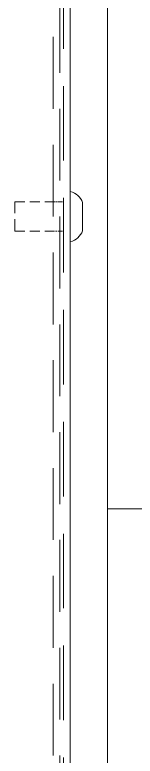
# Model space of a CAD drawing. Header units: millimetres. Extents: x 36 to 2484, y 36 to 1746.
# Drawn here: x 1332.5 to 1354.2, y 982.6 to 1115.9 of the extents above; entities that cross this region are included whole.
import ezdxf

# ---------------------------------------------------------------- set-up
doc = ezdxf.new("R2010")
doc.units = ezdxf.units.MM
doc.header["$LTSCALE"] = 6
doc.linetypes.add('HIDDEN', pattern=[9.525, 6.35, -3.175])
doc.layers.add('가는파선_A3', color=7, linetype='HIDDEN', lineweight=13, true_color=0x008000)
doc.layers.add('굵은실선_A3', color=7, linetype='Continuous', lineweight=18)

msp = doc.modelspace()

# ---------------------------------------------------------------- linework, layer by layer
at = {"layer": '가는파선_A3', "ltscale": 0.352015}
msp.add_line((1341.28, 908.627), (1341.28, 1250.627), dxfattribs=at)
at = {"layer": '가는파선_A3', "ltscale": 0.33902}
for p, q in [((1339.38, 924.627), (1339.38, 1234.627)), ((1340.58, 1234.627), (1340.58, 924.627))]:
    msp.add_line(p, q, dxfattribs=at)
at = {"layer": '가는파선_A3', "ltscale": 0.057252}
msp.add_line((1332.48, 1076.977), (1332.48, 1082.277), dxfattribs=at)
at = {"layer": '가는파선_A3', "ltscale": 0.047433}
for p, q in [((1332.48, 1082.277), (1339.38, 1082.277)), ((1332.48, 1076.977), (1339.38, 1076.977))]:
    msp.add_line(p, q, dxfattribs=at)
at = {"layer": '가는파선_A3', "ltscale": 0.008167}
for p, q in [((1339.38, 1082.277), (1340.58, 1082.277)), ((1340.58, 1082.277), (1339.38, 1082.277)), ((1340.58, 1076.977), (1339.38, 1076.977)), ((1340.58, 1076.977), (1339.38, 1076.977))]:
    msp.add_line(p, q, dxfattribs=at)
at = {"layer": '가는파선_A3', "ltscale": 0.004722}
for p, q in [((1340.58, 1082.277), (1341.28, 1082.277)), ((1340.58, 1076.977), (1341.28, 1076.977))]:
    msp.add_line(p, q, dxfattribs=at)
at = {"layer": '굵은실선_A3'}
for p, q in [((1342.48, 909.627), (1342.48, 1250.627)), ((1349.168, 1027.127), (1349.168, 1187.127)), ((1344.68, 1077.091), (1344.68, 1082.163)), ((1349.168, 1027.127), (1364.168, 1027.127)), ((1349.168, 909.627), (1349.168, 1027.127))]:
    msp.add_line(p, q, dxfattribs=at)
for centre, start, end in [((1341.814, 1081.167), 19.17332, 77.31552), ((1341.814, 1078.088), 282.68448, 340.82668)]:
    msp.add_arc(centre, 3.035, start, end, dxfattribs=at)

doc.saveas('drawing.dxf')
